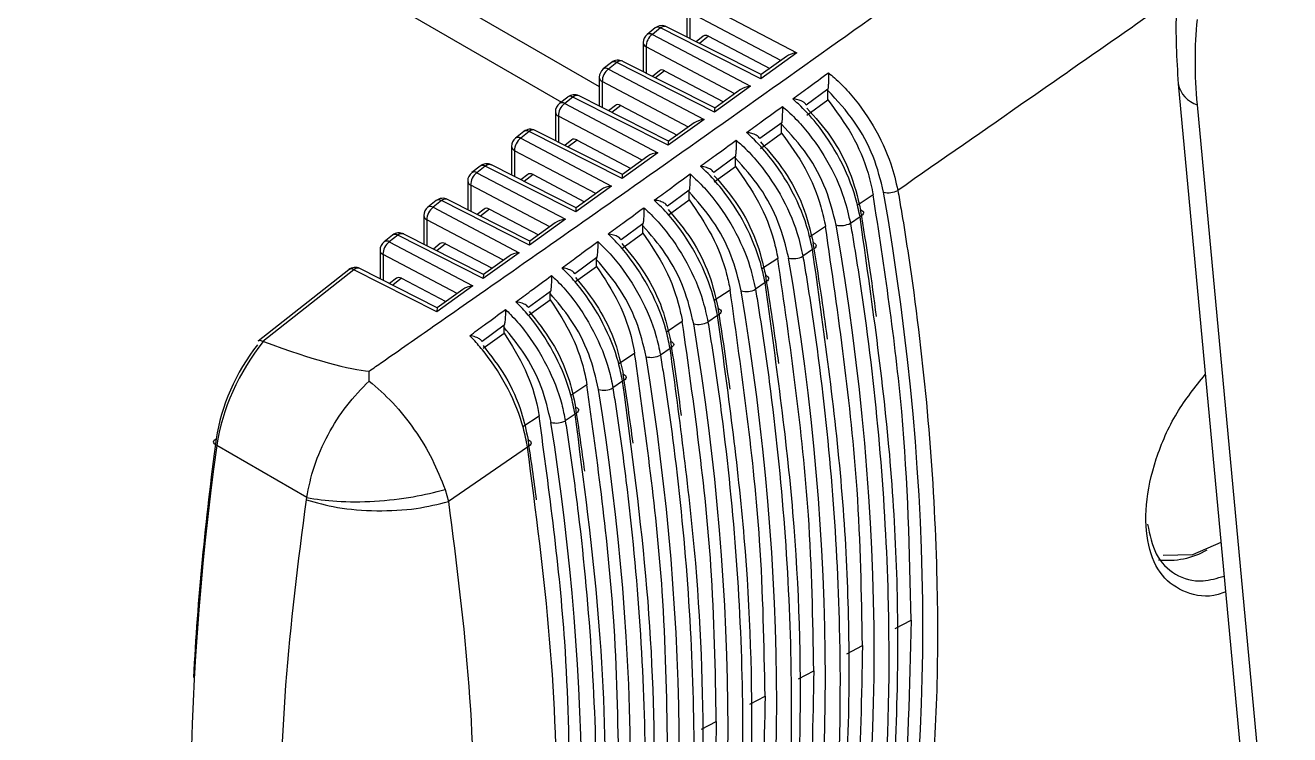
# Model space of a CAD drawing. Extents: x 16.5 to 113.1, y 4.4 to 84.5.
# Drawn here: x 77.407 to 78.605, y 9.128 to 9.8 of the extents above; entities that cross this region are included whole.
import ezdxf

# ---------------------------------------------------------------- set-up
doc = ezdxf.new("R2010")
doc.units = 0
doc.header["$MEASUREMENT"] = 0
doc.layers.add('OBJECT', color=7, linetype='CONTINUOUS')

msp = doc.modelspace()

# ---------------------------------------------------------------- linework, layer by layer
at = {"layer": 'OBJECT'}
for p, q in [((75.3411, 11.2484), (77.9511, 9.7417)), ((75.3652, 11.1992), (77.9152, 9.727)), ((78.0341, 9.8159), (78.0341, 9.7885)), ((78.0429, 9.8237), (78.1382, 9.7735)), ((78.1233, 9.7664), (78.037, 9.8119)), ((78.037, 9.8119), (78.037, 9.787)), ((78.0042, 9.7971), (77.9964, 9.791)), ((78.0091, 9.7971), (78.0014, 9.791)), ((78.0014, 9.791), (78.0943, 9.742)), ((78.1042, 9.749), (78.0091, 9.7971)), ((78.1045, 9.7529), (78.0149, 9.7982)), ((77.9926, 9.7832), (77.9926, 9.7558)), ((78.0794, 9.7348), (77.9955, 9.7791)), ((77.9955, 9.7791), (77.9955, 9.7543)), ((78.0496, 9.7893), (78.0429, 9.784)), ((78.0546, 9.7892), (78.046, 9.7825)), ((78.0546, 9.7892), (78.1126, 9.7587)), ((78.1382, 9.7735), (78.1042, 9.749)), ((78.1286, 9.7702), (78.1045, 9.7529)), ((77.9627, 9.7644), (77.9549, 9.7583)), ((77.9676, 9.7644), (77.9598, 9.7582)), ((77.9598, 9.7582), (78.0505, 9.7104)), ((78.0604, 9.7175), (77.9676, 9.7644)), ((78.0607, 9.7214), (77.9734, 9.7655)), ((78.0081, 9.7566), (78.0014, 9.7513)), ((78.013, 9.7565), (78.0045, 9.7498)), ((78.013, 9.7565), (78.0687, 9.7272)), ((77.9511, 9.7504), (77.9511, 9.7231)), ((78.0356, 9.7033), (77.9539, 9.7464)), ((77.9539, 9.7464), (77.9539, 9.7216)), ((78.4997, 9.7441), (78.5874, 8.8045)), ((77.9212, 9.7317), (77.9133, 9.7255)), ((77.9261, 9.7317), (77.9183, 9.7255)), ((78.0165, 9.686), (77.9261, 9.7317)), ((78.0168, 9.6898), (77.9319, 9.7328)), ((78.0943, 9.742), (78.0604, 9.7175)), ((78.0848, 9.7387), (78.0606, 9.7213)), ((78.1678, 9.7391), (78.1473, 9.7241)), ((78.1678, 9.7379), (78.1678, 9.7391)), ((78.1678, 9.7289), (78.1678, 9.7379)), ((77.9183, 9.7255), (78.0067, 9.6789)), ((77.9665, 9.7238), (77.9599, 9.7186)), ((77.9715, 9.7238), (77.963, 9.7171)), ((77.9715, 9.7238), (78.0249, 9.6956)), ((78.1478, 9.7145), (78.1678, 9.7289)), ((78.5177, 9.7244), (78.6054, 8.7848)), ((77.9095, 9.7177), (77.9095, 9.6904)), ((77.9918, 9.6718), (77.9124, 9.7136)), ((77.9124, 9.7136), (77.9124, 9.689)), ((78.0505, 9.7104), (78.0165, 9.686)), ((78.0409, 9.7072), (78.0168, 9.6898)), ((78.124, 9.7072), (78.1034, 9.6923)), ((78.1239, 9.7059), (78.124, 9.7072)), ((77.8797, 9.699), (77.8718, 9.6928)), ((77.8846, 9.699), (77.8767, 9.6928)), ((77.9727, 9.6545), (77.8846, 9.699)), ((77.973, 9.6583), (77.8904, 9.7001)), ((78.1039, 9.683), (78.1239, 9.6974)), ((78.1239, 9.6974), (78.1239, 9.7059)), ((77.868, 9.685), (77.868, 9.6577)), ((77.8767, 9.6928), (77.9628, 9.6474)), ((77.925, 9.6911), (77.9184, 9.6859)), ((77.93, 9.691), (77.9215, 9.6844)), ((77.93, 9.691), (77.9811, 9.6641)), ((77.9479, 9.6403), (77.8708, 9.6809)), ((77.8708, 9.6809), (77.8708, 9.6563)), ((78.0067, 9.6789), (77.9727, 9.6545)), ((77.9971, 9.6756), (77.973, 9.6583)), ((78.0802, 9.6754), (78.0595, 9.6603)), ((78.0801, 9.6739), (78.0802, 9.6754)), ((78.0801, 9.6659), (78.0801, 9.6739)), ((77.8382, 9.6663), (77.8302, 9.6601)), ((77.8431, 9.6663), (77.8352, 9.66)), ((77.8352, 9.66), (77.919, 9.6159)), ((77.9288, 9.6229), (77.8431, 9.6663)), ((77.9292, 9.6268), (77.8489, 9.6674)), ((77.8835, 9.6584), (77.8769, 9.6532)), ((77.8884, 9.6583), (77.88, 9.6517)), ((77.8884, 9.6583), (77.9372, 9.6326)), ((78.0601, 9.6515), (78.0801, 9.6659)), ((77.8264, 9.6522), (77.8264, 9.625)), ((77.9041, 9.6088), (77.8293, 9.6482)), ((77.8293, 9.6482), (77.8293, 9.6236)), ((77.9628, 9.6474), (77.9288, 9.6229)), ((77.8853, 9.5953), (77.8073, 9.6347)), ((77.9533, 9.6441), (77.9291, 9.6268)), ((78.0364, 9.6435), (78.0156, 9.6284)), ((78.0163, 9.62), (78.0362, 9.6343)), ((78.0362, 9.6419), (78.0364, 9.6435)), ((78.0362, 9.6343), (78.0362, 9.6419)), ((78.2107, 9.6391), (78.1956, 9.6291)), ((77.7966, 9.6336), (77.7887, 9.6273)), ((77.8016, 9.6336), (77.7936, 9.6273)), ((77.7936, 9.6273), (77.8751, 9.5843)), ((77.885, 9.5914), (77.8016, 9.6336)), ((77.8419, 9.6256), (77.8354, 9.6205)), ((77.8469, 9.6256), (77.8385, 9.619)), ((77.8469, 9.6256), (77.8934, 9.6011)), ((77.7849, 9.6195), (77.7849, 9.5924)), ((77.8602, 9.5772), (77.7877, 9.6154)), ((77.7877, 9.6154), (77.7877, 9.5909)), ((77.919, 9.6159), (77.885, 9.5914)), ((77.9094, 9.6126), (77.8853, 9.5952)), ((77.9925, 9.6116), (77.9717, 9.5964)), ((77.9924, 9.6098), (77.9925, 9.6116)), ((78.1982, 9.6184), (78.1891, 9.6121)), ((77.7551, 9.6009), (77.7471, 9.5946)), ((77.7601, 9.6009), (77.7521, 9.5946)), ((77.8412, 9.5599), (77.7601, 9.6009)), ((77.8415, 9.5637), (77.7658, 9.602)), ((77.9724, 9.5884), (77.9924, 9.6028)), ((77.9924, 9.6028), (77.9924, 9.6098)), ((78.1655, 9.609), (78.1504, 9.599)), ((77.7433, 9.5868), (77.7433, 9.5597)), ((77.7521, 9.5946), (77.8313, 9.5528)), ((77.8004, 9.5929), (77.7939, 9.5878)), ((77.8053, 9.5928), (77.797, 9.5862)), ((77.8053, 9.5928), (77.8495, 9.5695)), ((78.1532, 9.5872), (78.1441, 9.5809)), ((77.8164, 9.5457), (77.7462, 9.5827)), ((77.7462, 9.5827), (77.7462, 9.5582)), ((77.8751, 9.5843), (77.8412, 9.5599)), ((77.8656, 9.5811), (77.8414, 9.5637)), ((77.9487, 9.5797), (77.9278, 9.5644)), ((77.9486, 9.5777), (77.9487, 9.5797)), ((77.9486, 9.5713), (77.9486, 9.5777)), ((78.1203, 9.5789), (78.1052, 9.5689)), ((77.7136, 9.5682), (77.6279, 9.5006)), ((77.7186, 9.5682), (77.6324, 9.5002)), ((77.7973, 9.5284), (77.7186, 9.5682)), ((77.7976, 9.5322), (77.7243, 9.5693)), ((77.9286, 9.5569), (77.9486, 9.5713)), ((77.7588, 9.5602), (77.7524, 9.5551)), ((77.7638, 9.5601), (77.7554, 9.5535)), ((77.7638, 9.5601), (77.8057, 9.538)), ((77.8313, 9.5528), (77.7973, 9.5284)), ((78.1082, 9.556), (78.0991, 9.5497)), ((77.8217, 9.5495), (77.7976, 9.5322)), ((77.9049, 9.5477), (77.8839, 9.5324)), ((77.8847, 9.5254), (77.9047, 9.5398)), ((77.9047, 9.5456), (77.9049, 9.5477)), ((77.9047, 9.5398), (77.9047, 9.5456)), ((78.0751, 9.5489), (78.06, 9.5389)), ((77.8611, 9.5157), (77.84, 9.5003)), ((77.8609, 9.5134), (77.8611, 9.5157)), ((78.0298, 9.519), (78.0148, 9.509)), ((78.0632, 9.5249), (78.0541, 9.5185)), ((77.8409, 9.4939), (77.8609, 9.5082)), ((77.8609, 9.5082), (77.8609, 9.5134)), ((77.6324, 9.5002), (77.6327, 9.5001)), ((78.0182, 9.4937), (78.0091, 9.4874)), ((77.9846, 9.489), (77.9695, 9.4791)), ((77.733, 9.4628), (77.733, 9.4722)), ((77.9394, 9.4592), (77.9242, 9.4492)), ((77.9732, 9.4625), (77.964, 9.4562)), ((77.9281, 9.4314), (77.9189, 9.425)), ((77.8941, 9.4294), (77.8787, 9.4193)), ((77.6738, 9.3524), (77.5886, 9.4017)), ((77.8831, 9.4003), (77.8082, 9.3486)), ((77.8049, 9.3601), (77.8082, 9.3486)), ((77.6735, 9.3503), (77.6738, 9.3524)), ((78.2316, 9.2284), (78.2466, 9.2363)), ((78.1857, 9.2046), (78.2005, 9.2123)), ((78.1398, 9.1807), (78.1543, 9.1883)), ((78.0939, 9.1569), (78.1082, 9.1643)), ((78.048, 9.133), (78.062, 9.1403))]:
    msp.add_line(p, q, dxfattribs=at)
at = {"layer": 'OBJECT', "flags": 128}
for points in [[(78.1988, 9.6249), (78.2, 9.6244), (78.2009, 9.6237), (78.2014, 9.6229), (78.2015, 9.622), (78.2012, 9.6211), (78.2006, 9.6201), (78.1995, 9.6192), (78.1982, 9.6184)], [(78.1538, 9.5937), (78.155, 9.5932), (78.1559, 9.5925), (78.1564, 9.5917), (78.1566, 9.5908), (78.1563, 9.5899), (78.1556, 9.589), (78.1546, 9.588), (78.1532, 9.5872)], [(78.1088, 9.5626), (78.1101, 9.562), (78.1109, 9.5613), (78.1115, 9.5605), (78.1116, 9.5596), (78.1113, 9.5587), (78.1106, 9.5578), (78.1096, 9.5569), (78.1082, 9.556)], [(78.0638, 9.5315), (78.0651, 9.5309), (78.0659, 9.5302), (78.0665, 9.5294), (78.0666, 9.5285), (78.0663, 9.5276), (78.0656, 9.5266), (78.0646, 9.5257), (78.0632, 9.5249)], [(78.0188, 9.5003), (78.02, 9.4998), (78.0209, 9.4991), (78.0214, 9.4982), (78.0216, 9.4973), (78.0213, 9.4964), (78.0206, 9.4954), (78.0196, 9.4945), (78.0182, 9.4937)], [(77.9738, 9.4692), (77.975, 9.4686), (77.9759, 9.4679), (77.9764, 9.4671), (77.9765, 9.4662), (77.9763, 9.4652), (77.9756, 9.4643), (77.9745, 9.4634), (77.9732, 9.4625)], [(77.9287, 9.4381), (77.93, 9.4375), (77.9308, 9.4368), (77.9314, 9.436), (77.9315, 9.4351), (77.9312, 9.4341), (77.9305, 9.4332), (77.9295, 9.4322), (77.9281, 9.4314)], [(77.5886, 9.4017), (77.5873, 9.4025), (77.5864, 9.4033), (77.5858, 9.4042), (77.5856, 9.4051), (77.5857, 9.406), (77.5862, 9.4068), (77.587, 9.4075), (77.5881, 9.4081)], [(77.8837, 9.407), (77.8849, 9.4064), (77.8858, 9.4057), (77.8863, 9.4048), (77.8864, 9.4039), (77.8861, 9.403), (77.8855, 9.402), (77.8844, 9.4011), (77.8831, 9.4003)], [(78.5402, 9.3099), (78.5132, 9.2981), (78.4856, 9.2975)]]:
    msp.add_lwpolyline(points, dxfattribs=at)
at = {"layer": 'OBJECT'}
for centre, radius, start, end in [((78.0026, 9.7832), 0.01, 128.2361, 180), ((78.0103, 9.7791), 0.0149, 127.0592, 180.0148), ((77.9989, 9.7871), 0.00458, 56.7364, 122.2366), ((78.0104, 9.7893), 0.01, 63.1776, 128.2361), ((78.0066, 9.7933), 0.00458, 56.7315, 122.2415), ((78.0129, 9.7931), 0.00551, 68.9319, 133.0209), ((77.9974, 9.7835), 0.00479, 184.1315, 246.5158), ((77.9689, 9.7566), 0.01, 63.1776, 128.2361), ((77.9611, 9.7504), 0.01, 128.2361, 180), ((77.9688, 9.7464), 0.0149, 127.0585, 180.0165), ((77.9573, 9.7544), 0.00458, 56.7373, 122.2385), ((77.9651, 9.7606), 0.00458, 56.7265, 122.2493), ((77.9714, 9.7604), 0.00551, 68.9102, 133.0411), ((77.9558, 9.7508), 0.00479, 184.133, 246.5154), ((78.5256, 9.7497), 0.0265, 192.2412, 252.6954), ((77.9274, 9.7239), 0.01, 63.1776, 128.2361), ((77.9236, 9.7279), 0.00458, 56.7373, 122.2385), ((77.9299, 9.7277), 0.00551, 68.9143, 133.037), ((77.9195, 9.7177), 0.01, 128.2361, 180), ((77.9272, 9.7136), 0.0149, 127.0574, 180.0166), ((77.9158, 9.7217), 0.00458, 56.7324, 122.2406), ((77.9143, 9.718), 0.00479, 184.1315, 246.5158), ((77.8858, 9.6912), 0.01, 63.1776, 128.2361), ((77.8821, 9.6952), 0.00458, 56.7216, 122.2514), ((77.8884, 9.695), 0.00551, 68.9283, 133.0245), ((77.878, 9.685), 0.01, 128.2361, 180), ((77.8727, 9.6853), 0.00479, 184.1287, 246.5197), ((77.8857, 9.6809), 0.0149, 127.0585, 180.0165), ((77.8742, 9.6889), 0.00458, 56.7373, 122.2399), ((77.8364, 9.6522), 0.01, 128.2361, 180), ((77.8441, 9.6482), 0.0149, 127.0583, 180.0157), ((77.8327, 9.6562), 0.00458, 56.7324, 122.2406), ((77.8443, 9.6585), 0.01, 63.1776, 128.2361), ((77.8406, 9.6624), 0.00458, 56.7373, 122.2385), ((77.8469, 9.6622), 0.00551, 68.9314, 133.0199), ((77.8312, 9.6526), 0.00479, 184.1315, 246.5158), ((77.8028, 9.6258), 0.01, 63.1776, 128.2361), ((77.7991, 9.6297), 0.00458, 56.7265, 122.2493), ((77.8054, 9.6295), 0.00551, 68.9102, 133.0411), ((78.225, 9.6606), 0.0195, 256.6442, 297.5168), ((77.7949, 9.6195), 0.01, 128.2361, 180), ((77.8026, 9.6154), 0.0149, 127.0568, 180.0172), ((77.7911, 9.6235), 0.00458, 56.7373, 122.2385), ((77.7896, 9.6198), 0.00479, 184.1218, 246.5254), ((78.1801, 9.6294), 0.0194, 256.4172, 297.4923), ((77.7613, 9.5931), 0.01, 63.1776, 128.2361), ((77.7576, 9.597), 0.00458, 56.7373, 122.2385), ((77.7639, 9.5968), 0.00551, 68.9143, 133.037), ((77.7533, 9.5868), 0.01, 128.2361, 180), ((77.7481, 9.5871), 0.00479, 184.133, 246.5154), ((77.761, 9.5827), 0.0149, 127.0585, 180.0165), ((77.7496, 9.5907), 0.00458, 56.7216, 122.2514), ((78.1352, 9.5981), 0.0194, 256.1931, 297.4638), ((77.7198, 9.5604), 0.01, 63.1776, 128.2361), ((77.7161, 9.5643), 0.00458, 56.7324, 122.2406), ((77.7223, 9.5643), 0.00536, 67.9, 134.0528), ((78.0902, 9.5668), 0.0193, 255.9721, 297.4301), ((78.0453, 9.5356), 0.0192, 255.7463, 297.4039), ((78.0003, 9.5043), 0.0191, 255.5182, 297.376), ((77.9553, 9.4731), 0.019, 255.2957, 297.3459), ((77.9103, 9.4419), 0.0189, 255.0729, 297.314), ((78.4901, 9.3669), 0.0739, 262.918, 300.1989)]:
    msp.add_arc(centre, radius, start, end, dxfattribs=at)
for centre, major_axis, ratio, start_param, end_param in [((78.8258, 9.5868), (-0.2198, 0.3789), 0.577378, 0.66984, 0.896178), ((78.055, 9.7808), (-0.00494, 0.00879), 0.568104, 5.562304, 6.372114), ((78.1394, 9.7657), (0.0141, 0.001), 0.559485, 1.619644, 2.406669), ((78.0135, 9.7481), (-0.00494, 0.00879), 0.568104, 5.562304, 6.372114), ((78.1054, 9.7412), (-0.0009, 0.0117), 0.071971, 0.043681, 0.830706), ((78.0956, 9.7341), (0.0141, 0.001), 0.559485, 1.619644, 2.406669), ((77.9719, 9.7153), (-0.00494, 0.00879), 0.568104, 5.562304, 6.372114), ((78.0616, 9.7097), (-0.0009, 0.0117), 0.071971, 0.043681, 0.830706), ((78.0517, 9.7026), (0.0141, 0.001), 0.559485, 1.619644, 2.406669), ((77.9304, 9.6826), (-0.00494, 0.00879), 0.568104, 5.562304, 6.372114), ((78.0177, 9.6782), (-0.0009, 0.0117), 0.071971, 0.043681, 0.830706), ((78.0079, 9.6711), (0.0141, 0.001), 0.559485, 1.619644, 2.406669), ((77.8888, 9.6499), (-0.00494, 0.00879), 0.568104, 5.562304, 6.372114), ((77.9739, 9.6466), (-0.0009, 0.0117), 0.071971, 0.043681, 0.830706), ((77.9641, 9.6396), (0.0141, 0.001), 0.559485, 1.619644, 2.406669), ((76.676, 10.1273), (-1.1233, 1.9121), 0.582398, 3.705236, 4.140027), ((77.8473, 9.6171), (-0.00494, 0.00879), 0.568104, 5.562304, 6.372114), ((77.9301, 9.6151), (-0.0009, 0.0117), 0.071971, 0.043681, 0.830706), ((76.6804, 10.1315), (-1.094, 1.9283), 0.572321, 4.094067, 4.145875), ((77.9202, 9.608), (0.0141, 0.001), 0.559485, 1.619644, 2.406669), ((76.6322, 10.102), (-1.1217, 1.9093), 0.582398, 3.708599, 4.136664), ((77.8057, 9.5844), (-0.00494, 0.00879), 0.568104, 5.562304, 6.372114), ((77.8862, 9.5836), (-0.0009, 0.0117), 0.071971, 0.043681, 0.830706), ((76.6366, 10.1062), (-1.0924, 1.9255), 0.572321, 4.095586, 4.14251), ((77.8764, 9.5765), (0.0141, 0.001), 0.559485, 1.619644, 2.406669), ((76.5883, 10.0767), (-1.12, 1.9065), 0.582398, 3.71197, 4.133293), ((77.8424, 9.5521), (-0.0009, 0.0117), 0.071971, 0.043681, 0.830706), ((76.5928, 10.0809), (-1.0908, 1.9226), 0.572321, 4.096306, 4.139138), ((77.7642, 9.5516), (-0.00494, 0.00879), 0.568104, 5.562304, 6.372114), ((77.8325, 9.545), (0.0141, 0.001), 0.559485, 1.619644, 2.406669), ((76.5445, 10.0514), (-1.1184, 1.9037), 0.582398, 3.715349, 4.129914), ((77.7985, 9.5205), (-0.0009, 0.0117), 0.071971, 0.043681, 0.830706), ((76.5489, 10.0556), (-1.0892, 1.9198), 0.572321, 4.096404, 4.135757), ((76.5007, 10.0261), (-1.1167, 1.9009), 0.582398, 3.718736, 4.126527), ((77.6605, 9.4383), (0.0508, 0.0976), 0.546171, 1.229091, 2.150624), ((77.668, 9.4345), (0.0558, 0.1063), 0.548821, 1.215786, 2.152407), ((76.1382, 10.3176), (1.6104, -0.8416), 0.051024, 5.927291, 6.168405), ((76.5051, 10.0303), (-1.0876, 1.917), 0.572321, 4.096009, 4.132368), ((76.4568, 10.0008), (-1.1151, 1.898), 0.582398, 3.722132, 4.123132), ((76.4612, 10.0049), (-1.086, 1.9142), 0.572321, 4.095216, 4.128971), ((76.413, 9.9754), (-1.1135, 1.8952), 0.582398, 3.725535, 4.119729), ((76.4174, 9.9796), (-1.0844, 1.9113), 0.572321, 4.094096, 4.125565), ((76.3691, 9.9501), (-1.1118, 1.8924), 0.582398, 3.728947, 4.116317), ((79.0637, 10.0243), (1.0353, 1.9881), 0.546171, 2.150624, 2.267536), ((76.3736, 9.9543), (-1.0828, 1.9085), 0.572321, 4.092705, 4.122152), ((79.0711, 10.0204), (1.0403, 1.9967), 0.546312, 2.150718, 2.514227)]:
    msp.add_ellipse(centre, major_axis=major_axis, ratio=ratio, start_param=start_param, end_param=end_param, dxfattribs=at)
for points, knots in [([(77.733, 9.4722), (77.7371, 9.475), (77.7576, 9.4893), (77.8436, 9.5492), (78.0089, 9.6645), (78.1563, 9.7693), (78.239, 9.828)], [0, 0, 0, 0, 0.024148, 0.120739, 0.507103, 1, 1, 1, 1]), ([(78.499, 9.8277), (78.4521, 9.795), (78.3639, 9.7335), (78.2754, 9.6721), (78.2341, 9.6433)], [0, 0, 0, 0, 0.5319324, 1, 1, 1, 1]), ([(78.4997, 9.8371), (78.4991, 9.8296), (78.4964, 9.7997), (78.4983, 9.7679), (78.4997, 9.7441)], [0, 0, 0, 0, 0.251372, 1, 1, 1, 1]), ([(78.1344, 9.73), (78.1391, 9.7334), (78.1504, 9.7416), (78.1617, 9.7499), (78.1683, 9.7547)], [0, 0, 0, 0, 0.412559, 1, 1, 1, 1]), ([(78.1683, 9.7547), (78.1683, 9.7547), (78.1683, 9.7536), (78.1684, 9.7509), (78.1683, 9.7467), (78.1681, 9.7423), (78.1679, 9.7401), (78.1678, 9.7391)], [0, 0, 0, 0, 0.007749, 0.250693, 0.570356, 0.807216, 1, 1, 1, 1]), ([(78.1683, 9.7547), (78.1702, 9.7531), (78.1767, 9.7477), (78.192, 9.7323), (78.2118, 9.705), (78.2274, 9.6719), (78.2321, 9.6516), (78.2341, 9.6433)], [0, 0, 0, 0, 0.0597752, 0.2071601, 0.5014107, 0.7959341, 1, 1, 1, 1]), ([(78.2205, 9.6416), (78.2178, 9.6529), (78.2122, 9.6753), (78.1935, 9.7102), (78.1766, 9.7284), (78.1678, 9.7379)], [0, 0, 0, 0, 0.324207, 0.64849, 1, 1, 1, 1]), ([(78.0907, 9.698), (78.0953, 9.7014), (78.1066, 9.7097), (78.1179, 9.718), (78.1246, 9.7228)], [0, 0, 0, 0, 0.412531, 1, 1, 1, 1]), ([(78.1246, 9.7228), (78.1246, 9.7228), (78.1246, 9.7218), (78.1246, 9.7192), (78.1246, 9.715), (78.1243, 9.7105), (78.1241, 9.7083), (78.124, 9.7072)], [0, 0, 0, 0, 0.007814, 0.231079, 0.559206, 0.802814, 1, 1, 1, 1]), ([(78.1246, 9.7228), (78.1264, 9.7212), (78.1329, 9.7157), (78.148, 9.7001), (78.1676, 9.6726), (78.1828, 9.6399), (78.1873, 9.62), (78.1891, 9.6121)], [0, 0, 0, 0, 0.059496, 0.20846, 0.505894, 0.803609, 1, 1, 1, 1]), ([(78.1982, 9.6184), (78.1969, 9.6244), (78.193, 9.6424), (78.18, 9.6738), (78.1601, 9.704), (78.1439, 9.7216), (78.1362, 9.7284), (78.1344, 9.73)], [0, 0, 0, 0, 0.148505, 0.448597, 0.748256, 0.940445, 1, 1, 1, 1]), ([(78.1473, 9.7241), (78.1469, 9.7248), (78.146, 9.7261), (78.1432, 9.7279), (78.1394, 9.7293), (78.1361, 9.7299), (78.1344, 9.73), (78.1344, 9.73)], [0, 0, 0, 0, 0.199293, 0.397083, 0.700898, 0.992019, 1, 1, 1, 1]), ([(78.1478, 9.7212), (78.1557, 9.7124), (78.1715, 9.6949), (78.1901, 9.6603), (78.1958, 9.637), (78.1988, 9.6249)], [0, 0, 0, 0, 0.324373, 0.648691, 1, 1, 1, 1]), ([(78.1678, 9.7289), (78.1757, 9.7182), (78.1917, 9.6968), (78.2052, 9.6646), (78.2093, 9.6459), (78.2107, 9.6391)], [0, 0, 0, 0, 0.390005, 0.779955, 1, 1, 1, 1]), ([(78.1532, 9.5872), (78.1519, 9.5932), (78.1481, 9.6112), (78.1352, 9.6426), (78.1156, 9.6725), (78.0998, 9.6898), (78.0925, 9.6964), (78.0907, 9.698)], [0, 0, 0, 0, 0.150135, 0.453531, 0.756488, 0.940721, 1, 1, 1, 1]), ([(78.1034, 9.6923), (78.103, 9.6929), (78.102, 9.6943), (78.0988, 9.6962), (78.0949, 9.6975), (78.0919, 9.6979), (78.0907, 9.698), (78.0907, 9.698)], [0, 0, 0, 0, 0.203485, 0.450054, 0.7731, 0.99194, 1, 1, 1, 1]), ([(78.1756, 9.6105), (78.1728, 9.6217), (78.1673, 9.6441), (78.149, 9.6786), (78.1324, 9.6967), (78.1239, 9.7059)], [0, 0, 0, 0, 0.328087, 0.656252, 1, 1, 1, 1]), ([(78.1239, 9.6974), (78.1318, 9.6866), (78.1475, 9.665), (78.1604, 9.6333), (78.1642, 9.6152), (78.1655, 9.609)], [0, 0, 0, 0, 0.397555, 0.795054, 1, 1, 1, 1]), ([(78.0469, 9.6661), (78.0516, 9.6695), (78.0629, 9.6777), (78.0742, 9.686), (78.0808, 9.6909)], [0, 0, 0, 0, 0.412496, 1, 1, 1, 1]), ([(78.0808, 9.6909), (78.0808, 9.6908), (78.0809, 9.6899), (78.0809, 9.6874), (78.0808, 9.6833), (78.0805, 9.6788), (78.0803, 9.6764), (78.0802, 9.6754)], [0, 0, 0, 0, 0.0078825, 0.2106168, 0.547452, 0.7981673, 1, 1, 1, 1]), ([(78.0808, 9.6909), (78.0827, 9.6893), (78.0891, 9.6836), (78.1041, 9.6679), (78.1235, 9.6402), (78.1381, 9.6078), (78.1425, 9.5884), (78.1441, 9.5809)], [0, 0, 0, 0, 0.0592181, 0.2098317, 0.5105953, 0.8116536, 1, 1, 1, 1]), ([(78.1039, 9.6892), (78.1118, 9.6803), (78.1275, 9.6625), (78.1455, 9.6283), (78.151, 9.6054), (78.1538, 9.5937)], [0, 0, 0, 0, 0.328437, 0.656814, 1, 1, 1, 1]), ([(78.1306, 9.5793), (78.1279, 9.5905), (78.1224, 9.6129), (78.1043, 9.647), (78.0882, 9.6649), (78.0801, 9.6739)], [0, 0, 0, 0, 0.332168, 0.664412, 1, 1, 1, 1]), ([(78.0032, 9.6341), (78.0079, 9.6375), (78.0192, 9.6457), (78.0305, 9.654), (78.0371, 9.6589)], [0, 0, 0, 0, 0.412465, 1, 1, 1, 1]), ([(78.0371, 9.6589), (78.0371, 9.6588), (78.0371, 9.658), (78.0371, 9.6556), (78.037, 9.6515), (78.0368, 9.647), (78.0365, 9.6446), (78.0364, 9.6435)], [0, 0, 0, 0, 0.0079497, 0.1892667, 0.5350694, 0.7932451, 1, 1, 1, 1]), ([(78.0371, 9.6589), (78.0389, 9.6573), (78.0452, 9.6516), (78.0601, 9.6357), (78.0793, 9.6078), (78.0934, 9.5758), (78.0976, 9.5568), (78.0991, 9.5497)], [0, 0, 0, 0, 0.058943, 0.211284, 0.515533, 0.820091, 1, 1, 1, 1]), ([(78.1082, 9.556), (78.107, 9.562), (78.1032, 9.58), (78.0903, 9.6114), (78.0711, 9.6409), (78.0557, 9.658), (78.0487, 9.6644), (78.0469, 9.6661)], [0, 0, 0, 0, 0.151845, 0.458695, 0.765102, 0.940995, 1, 1, 1, 1]), ([(78.0595, 9.6603), (78.0591, 9.661), (78.0581, 9.6624), (78.0548, 9.6643), (78.051, 9.6655), (78.0481, 9.666), (78.047, 9.6661), (78.0469, 9.6661)], [0, 0, 0, 0, 0.20748, 0.460446, 0.790801, 0.991849, 1, 1, 1, 1]), ([(78.0801, 9.6659), (78.0879, 9.6549), (78.1034, 9.6331), (78.1156, 9.602), (78.1192, 9.5845), (78.1203, 9.5789)], [0, 0, 0, 0, 0.405542, 0.811028, 1, 1, 1, 1]), ([(78.0601, 9.6572), (78.0679, 9.6482), (78.0834, 9.6302), (78.1009, 9.5962), (78.1062, 9.5738), (78.1088, 9.5626)], [0, 0, 0, 0, 0.332714, 0.665367, 1, 1, 1, 1]), ([(78.0856, 9.5481), (78.0829, 9.5593), (78.0775, 9.5818), (78.0597, 9.6154), (78.044, 9.6332), (78.0362, 9.6419)], [0, 0, 0, 0, 0.336461, 0.673002, 1, 1, 1, 1]), ([(78.0362, 9.6343), (78.0439, 9.6233), (78.0592, 9.6012), (78.0707, 9.5708), (78.0741, 9.5539), (78.0751, 9.5489)], [0, 0, 0, 0, 0.414011, 0.827965, 1, 1, 1, 1]), ([(78.2466, 9.2363), (78.2452, 9.3015), (78.2422, 9.4318), (78.2212, 9.5701), (78.2107, 9.6391)], [0, 0, 0, 0, 0.500491, 1, 1, 1, 1]), ([(78.2341, 9.6433), (78.2351, 9.6374), (78.2401, 9.608), (78.259, 9.4847), (78.2749, 9.2925), (78.2693, 9.0587), (78.2458, 8.9254), (78.2341, 8.8587)], [0, 0, 0, 0, 0.0206636, 0.1033312, 0.4348087, 0.7174044, 1, 1, 1, 1]), ([(77.9595, 9.602), (77.9641, 9.6054), (77.9754, 9.6137), (77.9867, 9.622), (77.9934, 9.6269)], [0, 0, 0, 0, 0.412428, 1, 1, 1, 1]), ([(77.9934, 9.6269), (77.9934, 9.6268), (77.9934, 9.6261), (77.9934, 9.6238), (77.9933, 9.6198), (77.993, 9.6151), (77.9927, 9.6127), (77.9925, 9.6116)], [0, 0, 0, 0, 0.008027, 0.167041, 0.522006, 0.788055, 1, 1, 1, 1]), ([(77.9934, 9.6269), (77.9951, 9.6253), (78.0014, 9.6195), (78.0162, 9.6034), (78.0352, 9.5753), (78.0487, 9.5437), (78.0527, 9.5252), (78.0541, 9.5185)], [0, 0, 0, 0, 0.0586706, 0.212823, 0.5207278, 0.8289547, 1, 1, 1, 1]), ([(78.0632, 9.5249), (78.062, 9.5308), (78.0583, 9.5488), (78.0454, 9.5802), (78.0265, 9.6094), (78.0115, 9.6262), (78.0049, 9.6324), (78.0032, 9.6341)], [0, 0, 0, 0, 0.1536344, 0.4641048, 0.7741282, 0.941266, 1, 1, 1, 1]), ([(78.0156, 9.6284), (78.0152, 9.629), (78.0142, 9.6305), (78.0108, 9.6324), (78.007, 9.6335), (78.0043, 9.634), (78.0032, 9.634), (78.0032, 9.6341)], [0, 0, 0, 0, 0.211696, 0.471314, 0.809145, 0.991767, 1, 1, 1, 1]), ([(78.0163, 9.6251), (78.024, 9.616), (78.0394, 9.5978), (78.0563, 9.5641), (78.0614, 9.5422), (78.0638, 9.5315)], [0, 0, 0, 0, 0.337222, 0.674381, 1, 1, 1, 1]), ([(78.1891, 9.6121), (78.1901, 9.6062), (78.1951, 9.5768), (78.2137, 9.4537), (78.2288, 9.264), (78.2229, 9.0349), (78.2004, 8.9053), (78.1891, 8.8406)], [0, 0, 0, 0, 0.021019, 0.105106, 0.44228, 0.72114, 1, 1, 1, 1]), ([(78.1982, 8.8442), (78.1991, 8.849), (78.204, 8.8727), (78.2223, 8.9745), (78.2373, 9.1473), (78.2316, 9.384), (78.2093, 9.5403), (78.1982, 9.6184)], [0, 0, 0, 0, 0.0209466, 0.1047452, 0.4407597, 0.7203798, 1, 1, 1, 1]), ([(78.0182, 9.4937), (78.017, 9.4997), (78.0133, 9.5177), (78.0006, 9.5491), (77.9819, 9.5779), (77.9674, 9.5944), (77.9612, 9.6004), (77.9595, 9.602)], [0, 0, 0, 0, 0.1555102, 0.469778, 0.7835905, 0.9415333, 1, 1, 1, 1]), ([(77.9717, 9.5964), (77.9713, 9.5971), (77.9702, 9.5985), (77.9668, 9.6004), (77.9631, 9.6015), (77.9604, 9.6019), (77.9595, 9.602), (77.9595, 9.602)], [0, 0, 0, 0, 0.216118, 0.482656, 0.828148, 0.991661, 1, 1, 1, 1]), ([(78.0406, 9.517), (78.0379, 9.5282), (78.0326, 9.5506), (78.0151, 9.5838), (77.9998, 9.6014), (77.9924, 9.6098)], [0, 0, 0, 0, 0.3409859, 0.6820537, 1, 1, 1, 1]), ([(77.9924, 9.6028), (77.9999, 9.5917), (78.015, 9.5694), (78.0259, 9.5395), (78.029, 9.5233), (78.0298, 9.519)], [0, 0, 0, 0, 0.423013, 0.845962, 1, 1, 1, 1]), ([(78.2005, 9.2123), (78.1996, 9.2611), (78.1974, 9.389), (78.1777, 9.525), (78.1655, 9.609)], [0, 0, 0, 0, 0.38188, 1, 1, 1, 1]), ([(77.9158, 9.5699), (77.9204, 9.5734), (77.9317, 9.5817), (77.943, 9.5899), (77.9497, 9.5948)], [0, 0, 0, 0, 0.412395, 1, 1, 1, 1]), ([(77.9497, 9.5948), (77.9497, 9.5948), (77.9497, 9.5942), (77.9497, 9.5919), (77.9496, 9.588), (77.9492, 9.5833), (77.9489, 9.5808), (77.9487, 9.5797)], [0, 0, 0, 0, 0.008103, 0.143838, 0.508237, 0.782538, 1, 1, 1, 1]), ([(77.9497, 9.5948), (77.9514, 9.5932), (77.9576, 9.5874), (77.9722, 9.5711), (77.991, 9.5428), (78.004, 9.5116), (78.0078, 9.4935), (78.0091, 9.4874)], [0, 0, 0, 0, 0.058402, 0.214452, 0.526192, 0.838269, 1, 1, 1, 1]), ([(77.9724, 9.593), (77.9801, 9.5838), (77.9954, 9.5653), (78.0117, 9.532), (78.0165, 9.5106), (78.0188, 9.5003)], [0, 0, 0, 0, 0.341979, 0.68389, 1, 1, 1, 1]), ([(78.1532, 8.8261), (78.1542, 8.8309), (78.159, 8.8547), (78.177, 8.9567), (78.1912, 9.1278), (78.1852, 9.3601), (78.1639, 9.5115), (78.1532, 9.5872)], [0, 0, 0, 0, 0.021311, 0.106568, 0.448432, 0.724216, 1, 1, 1, 1]), ([(77.9955, 9.4858), (77.9929, 9.497), (77.9876, 9.5194), (77.9704, 9.5522), (77.9556, 9.5696), (77.9486, 9.5777)], [0, 0, 0, 0, 0.345759, 0.691604, 1, 1, 1, 1]), ([(78.1543, 9.1883), (78.1535, 9.2371), (78.1513, 9.3631), (78.1321, 9.497), (78.1203, 9.5789)], [0, 0, 0, 0, 0.387367, 1, 1, 1, 1]), ([(78.1441, 9.5809), (78.1451, 9.575), (78.15, 9.5456), (78.1682, 9.4226), (78.1826, 9.2355), (78.1764, 9.0111), (78.1549, 8.8853), (78.1441, 8.8224)], [0, 0, 0, 0, 0.021386, 0.106942, 0.450009, 0.725004, 1, 1, 1, 1]), ([(77.872, 9.5378), (77.8767, 9.5412), (77.888, 9.5495), (77.8993, 9.5578), (77.9059, 9.5627)], [0, 0, 0, 0, 0.412352, 1, 1, 1, 1]), ([(77.9059, 9.5627), (77.9059, 9.5627), (77.9059, 9.5622), (77.9059, 9.56), (77.9058, 9.5562), (77.9054, 9.5514), (77.9051, 9.5488), (77.9049, 9.5477)], [0, 0, 0, 0, 0.008214, 0.11971, 0.493733, 0.77673, 1, 1, 1, 1]), ([(77.9059, 9.5627), (77.9076, 9.5611), (77.9138, 9.5552), (77.9283, 9.5388), (77.9468, 9.5103), (77.9593, 9.4795), (77.9629, 9.4619), (77.964, 9.4562)], [0, 0, 0, 0, 0.058136, 0.216179, 0.531949, 0.848067, 1, 1, 1, 1]), ([(77.9732, 9.4625), (77.972, 9.4685), (77.9684, 9.4865), (77.9557, 9.5179), (77.9374, 9.5463), (77.9232, 9.5626), (77.9174, 9.5683), (77.9158, 9.5699)], [0, 0, 0, 0, 0.157483, 0.475733, 0.793525, 0.941799, 1, 1, 1, 1]), ([(77.9278, 9.5644), (77.9274, 9.5651), (77.9263, 9.5665), (77.9229, 9.5683), (77.9191, 9.5694), (77.9166, 9.5698), (77.9158, 9.5699), (77.9158, 9.5699)], [0, 0, 0, 0, 0.220763, 0.494549, 0.847831, 0.991565, 1, 1, 1, 1]), ([(77.9486, 9.5713), (77.956, 9.56), (77.9708, 9.5376), (77.981, 9.5084), (77.9839, 9.4928), (77.9846, 9.489)], [0, 0, 0, 0, 0.4326, 0.86514, 1, 1, 1, 1]), ([(77.9286, 9.5609), (77.9362, 9.5515), (77.9513, 9.5328), (77.967, 9.4999), (77.9716, 9.479), (77.9738, 9.4692)], [0, 0, 0, 0, 0.347004, 0.693942, 1, 1, 1, 1]), ([(78.1082, 8.808), (78.1092, 8.8128), (78.1139, 8.8366), (78.1316, 8.939), (78.1451, 9.1083), (78.1388, 9.3363), (78.1184, 9.4828), (78.1082, 9.556)], [0, 0, 0, 0, 0.0216885, 0.1084547, 0.456373, 0.7281864, 1, 1, 1, 1]), ([(77.9505, 9.4547), (77.9479, 9.4659), (77.9427, 9.4883), (77.9258, 9.5206), (77.9114, 9.5377), (77.9047, 9.5456)], [0, 0, 0, 0, 0.350807, 0.701697, 1, 1, 1, 1]), ([(77.9047, 9.5398), (77.912, 9.5284), (77.9266, 9.5057), (77.9361, 9.4772), (77.9388, 9.4623), (77.9394, 9.4592)], [0, 0, 0, 0, 0.442846, 0.885629, 1, 1, 1, 1]), ([(78.1082, 9.1643), (78.1073, 9.2131), (78.1051, 9.3372), (78.0864, 9.469), (78.0751, 9.5489)], [0, 0, 0, 0, 0.393082, 1, 1, 1, 1]), ([(78.0991, 9.5497), (78.1001, 9.5438), (78.1049, 9.5144), (78.1228, 9.3916), (78.1365, 9.207), (78.13, 8.9873), (78.1094, 8.8653), (78.0991, 8.8043)], [0, 0, 0, 0, 0.021766, 0.108843, 0.45801, 0.729005, 1, 1, 1, 1]), ([(77.8283, 9.5057), (77.833, 9.5091), (77.8443, 9.5174), (77.8556, 9.5257), (77.8622, 9.5306)], [0, 0, 0, 0, 0.412313, 1, 1, 1, 1]), ([(77.8622, 9.5306), (77.8622, 9.5306), (77.8622, 9.5302), (77.8622, 9.5281), (77.8621, 9.5243), (77.8617, 9.5194), (77.8613, 9.5168), (77.8611, 9.5157)], [0, 0, 0, 0, 0.008288, 0.094565, 0.478398, 0.770551, 1, 1, 1, 1]), ([(77.8622, 9.5306), (77.8638, 9.529), (77.8699, 9.523), (77.8843, 9.5064), (77.9025, 9.4777), (77.9145, 9.4474), (77.9179, 9.4303), (77.9189, 9.425)], [0, 0, 0, 0, 0.0578731, 0.218012, 0.5380172, 0.8583869, 1, 1, 1, 1]), ([(77.9281, 9.4314), (77.927, 9.4374), (77.9234, 9.4553), (77.9108, 9.4867), (77.8928, 9.5148), (77.8791, 9.5308), (77.8736, 9.5362), (77.872, 9.5378)], [0, 0, 0, 0, 0.159552, 0.48199, 0.803962, 0.94206, 1, 1, 1, 1]), ([(77.8839, 9.5324), (77.8835, 9.533), (77.8824, 9.5344), (77.8789, 9.5363), (77.8752, 9.5373), (77.8727, 9.5377), (77.8721, 9.5378), (77.872, 9.5378)], [0, 0, 0, 0, 0.225627, 0.506972, 0.868213, 0.991459, 1, 1, 1, 1]), ([(77.8847, 9.5287), (77.8923, 9.5193), (77.9073, 9.5003), (77.9224, 9.4677), (77.9267, 9.4474), (77.9287, 9.4381)], [0, 0, 0, 0, 0.3523261, 0.704581, 1, 1, 1, 1]), ([(78.062, 9.1403), (78.0611, 9.1891), (78.059, 9.3114), (78.0408, 9.441), (78.0298, 9.519)], [0, 0, 0, 0, 0.399041, 1, 1, 1, 1]), ([(78.0541, 9.5185), (78.0551, 9.5127), (78.0598, 9.4833), (78.0774, 9.3605), (78.0903, 9.1786), (78.0836, 8.9635), (78.0639, 8.8453), (78.0541, 8.7862)], [0, 0, 0, 0, 0.02216, 0.110812, 0.466297, 0.733148, 1, 1, 1, 1]), ([(78.0632, 8.7899), (78.0642, 8.7947), (78.0688, 8.8186), (78.0862, 8.9212), (78.099, 9.0888), (78.0924, 9.3124), (78.073, 9.454), (78.0632, 9.5249)], [0, 0, 0, 0, 0.022079, 0.110409, 0.464597, 0.732299, 1, 1, 1, 1]), ([(77.8831, 9.4003), (77.8819, 9.4062), (77.8784, 9.4242), (77.8658, 9.4556), (77.8482, 9.4832), (77.8349, 9.4989), (77.8299, 9.5041), (77.8283, 9.5057)], [0, 0, 0, 0, 0.161729, 0.488571, 0.814942, 0.942319, 1, 1, 1, 1]), ([(77.84, 9.5003), (77.8395, 9.501), (77.8384, 9.5024), (77.8347, 9.5042), (77.8312, 9.5052), (77.8288, 9.5056), (77.8283, 9.5057), (77.8283, 9.5057)], [0, 0, 0, 0, 0.236909, 0.528785, 0.900012, 0.991346, 1, 1, 1, 1]), ([(77.9054, 9.4236), (77.9028, 9.4348), (77.8977, 9.4572), (77.8811, 9.489), (77.8671, 9.5059), (77.8609, 9.5134)], [0, 0, 0, 0, 0.356147, 0.712376, 1, 1, 1, 1]), ([(77.8609, 9.5082), (77.8681, 9.4968), (77.8824, 9.4739), (77.8912, 9.4461), (77.8937, 9.4318), (77.8941, 9.4294)], [0, 0, 0, 0, 0.453827, 0.90759, 1, 1, 1, 1]), ([(77.6324, 9.5002), (77.6316, 9.5005), (77.6301, 9.5012), (77.6285, 9.5011), (77.6281, 9.5007), (77.6279, 9.5005)], [0, 0, 0, 0, 0.4113638, 0.8226332, 1, 1, 1, 1]), ([(77.8409, 9.4965), (77.8483, 9.4869), (77.8632, 9.4678), (77.8777, 9.4356), (77.8818, 9.4158), (77.8837, 9.407)], [0, 0, 0, 0, 0.357965, 0.715857, 1, 1, 1, 1]), ([(78.0182, 8.7718), (78.0191, 8.7766), (78.0237, 8.8006), (78.0407, 8.9035), (78.0529, 9.0693), (78.0461, 9.2886), (78.0275, 9.4253), (78.0182, 9.4937)], [0, 0, 0, 0, 0.022484, 0.112433, 0.473119, 0.736559, 1, 1, 1, 1]), ([(78.0158, 9.1163), (78.015, 9.1651), (78.0129, 9.2855), (77.9951, 9.4131), (77.9846, 9.489)], [0, 0, 0, 0, 0.4052593, 1, 1, 1, 1]), ([(78.0091, 9.4874), (78.01, 9.4815), (78.0147, 9.4522), (78.0319, 9.3295), (78.0441, 9.1501), (78.0371, 8.9397), (78.0184, 8.8253), (78.0091, 8.7681)], [0, 0, 0, 0, 0.022568, 0.112852, 0.474885, 0.737443, 1, 1, 1, 1]), ([(78.5446, 9.2631), (78.5423, 9.2622), (78.5283, 9.2571), (78.5064, 9.2612), (78.483, 9.2766), (78.4699, 9.3059), (78.4678, 9.3447), (78.4773, 9.3888), (78.4965, 9.433), (78.5159, 9.4572), (78.5254, 9.469)], [0, 0, 0, 0, 0.02735, 0.166448, 0.305711, 0.445603, 0.586056, 0.726751, 0.867348, 1, 1, 1, 1]), ([(77.6738, 9.3524), (77.6758, 9.3623), (77.6798, 9.382), (77.6934, 9.4122), (77.7112, 9.4404), (77.7257, 9.4553), (77.733, 9.4628)], [0, 0, 0, 0, 0.250001, 0.499999, 0.750001, 1, 1, 1, 1]), ([(77.733, 9.4628), (77.7406, 9.4562), (77.7557, 9.4431), (77.7763, 9.4171), (77.7937, 9.3887), (77.8011, 9.3697), (77.8049, 9.3601)], [0, 0, 0, 0, 0.2499997, 0.4999993, 0.7500001, 1, 1, 1, 1]), ([(77.9697, 9.0923), (77.9688, 9.1411), (77.9667, 9.2597), (77.9495, 9.3853), (77.9394, 9.4592)], [0, 0, 0, 0, 0.411755, 1, 1, 1, 1]), ([(77.964, 9.4562), (77.9649, 9.4503), (77.9695, 9.421), (77.9864, 9.2985), (77.998, 9.1216), (77.9907, 8.9159), (77.9729, 8.8053), (77.964, 8.7501)], [0, 0, 0, 0, 0.022991, 0.114969, 0.483793, 0.741896, 1, 1, 1, 1]), ([(77.9732, 8.7538), (77.9741, 8.7586), (77.9786, 8.7826), (77.9953, 8.8858), (78.0067, 9.0498), (77.9997, 9.2647), (77.982, 9.3966), (77.9732, 9.4625)], [0, 0, 0, 0, 0.022904, 0.114532, 0.481956, 0.740978, 1, 1, 1, 1]), ([(77.9281, 8.7357), (77.929, 8.7405), (77.9335, 8.7646), (77.9498, 8.868), (77.9606, 9.0303), (77.9533, 9.2409), (77.9365, 9.3679), (77.9281, 9.4314)], [0, 0, 0, 0, 0.023339, 0.116711, 0.491126, 0.745563, 1, 1, 1, 1]), ([(77.9235, 9.0683), (77.9226, 9.1172), (77.9206, 9.234), (77.9038, 9.3575), (77.8941, 9.4294)], [0, 0, 0, 0, 0.418548, 1, 1, 1, 1]), ([(77.9189, 9.425), (77.9198, 9.4192), (77.9244, 9.3899), (77.9409, 9.2675), (77.9518, 9.0932), (77.9443, 8.892), (77.9274, 8.7853), (77.9189, 8.732)], [0, 0, 0, 0, 0.02343, 0.117164, 0.493037, 0.746519, 1, 1, 1, 1]), ([(77.8831, 8.7176), (77.884, 8.7225), (77.8883, 8.7467), (77.9043, 8.8503), (77.9145, 9.0108), (77.907, 9.217), (77.891, 9.3392), (77.8831, 9.4003)], [0, 0, 0, 0, 0.0237916, 0.1189728, 0.500647, 0.7503236, 1, 1, 1, 1]), ([(77.6738, 9.3524), (77.6829, 9.351), (77.7018, 9.3481), (77.7381, 9.3485), (77.775, 9.3524), (77.7951, 9.3576), (77.8049, 9.3601)], [0, 0, 0, 0, 0.241561, 0.499999, 0.758437, 1, 1, 1, 1]), ([(77.6476, 9.0052), (77.6487, 9.0612), (77.6509, 9.1732), (77.6659, 9.2912), (77.6735, 9.3503)], [0, 0, 0, 0, 0.5, 1, 1, 1, 1]), ([(77.6735, 9.3503), (77.6829, 9.3476), (77.7024, 9.3421), (77.7401, 9.3392), (77.7781, 9.3411), (77.7984, 9.3462), (77.8082, 9.3486)], [0, 0, 0, 0, 0.24117, 0.5, 0.758828, 1, 1, 1, 1]), ([(77.8082, 9.3486), (77.8157, 9.2897), (77.8307, 9.1711), (77.8329, 9.0589), (77.834, 9.0024)], [0, 0, 0, 0, 0.496376, 1, 1, 1, 1]), ([(78.4707, 9.3273), (78.4728, 9.3172), (78.4771, 9.2964), (78.4961, 9.2783), (78.5189, 9.2711), (78.5364, 9.2761), (78.5432, 9.278)], [0, 0, 0, 0, 0.264918, 0.54458, 0.824297, 1, 1, 1, 1]), ([(78.2466, 9.2363), (78.2452, 9.1728), (78.2422, 9.0459), (78.2212, 8.9314), (78.2107, 8.8742)], [0, 0, 0, 0, 0.500491, 1, 1, 1, 1]), ([(78.2005, 9.2123), (78.1996, 9.1644), (78.1974, 9.039), (78.1777, 8.9255), (78.1655, 8.8552)], [0, 0, 0, 0, 0.38188, 1, 1, 1, 1]), ([(78.1543, 9.1883), (78.1535, 9.1405), (78.1513, 9.017), (78.1321, 8.9049), (78.1203, 8.8362)], [0, 0, 0, 0, 0.387367, 1, 1, 1, 1]), ([(78.1082, 9.1643), (78.1073, 9.1165), (78.1051, 8.9948), (78.0864, 8.8843), (78.0751, 8.8172)], [0, 0, 0, 0, 0.393082, 1, 1, 1, 1]), ([(78.062, 9.1403), (78.0611, 9.0925), (78.059, 8.9727), (78.0408, 8.8637), (78.0298, 8.7981)], [0, 0, 0, 0, 0.399041, 1, 1, 1, 1])]:
    msp.add_open_spline(points, degree=3, knots=knots, dxfattribs=at)

doc.saveas('drawing.dxf')
